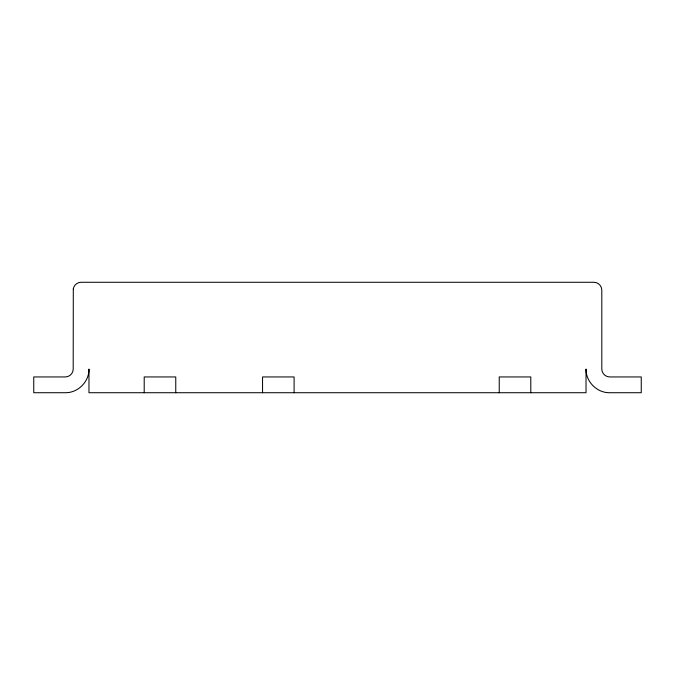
<?xml version="1.0" encoding="UTF-8"?>
<svg xmlns="http://www.w3.org/2000/svg" width="675" height="675" viewBox="0 0 675 675"><rect width="100%" height="100%" fill="white"/><g stroke="black" fill="none" stroke-linecap="round" stroke-linejoin="round"><path stroke-width="1.01" d="M530.795 392.723L530.795 376.945L499.238 376.945L499.238 392.723M294.106 392.723L294.106 376.945L262.55 376.945L262.55 392.723M175.762 392.723L175.762 376.945L144.205 376.945L144.205 392.723M73.297 288.925L73.195 369.056C73.28 373.275 69.525 377.03 65.306 376.945L33.75 376.945L33.75 392.723L65.306 392.723C77.963 392.968 89.218 381.712 88.973 369.056L88.973 392.723L586.027 392.723L586.027 369.056C585.782 381.712 597.038 392.968 609.694 392.723L641.25 392.723L641.25 376.945L609.694 376.945C605.475 377.03 601.72 373.275 601.805 369.056L601.805 290.166C601.881 285.947 598.126 282.192 593.916 282.277L81.084 282.277C77.313 282.226 73.837 285.196 73.297 288.925"/></g></svg>
